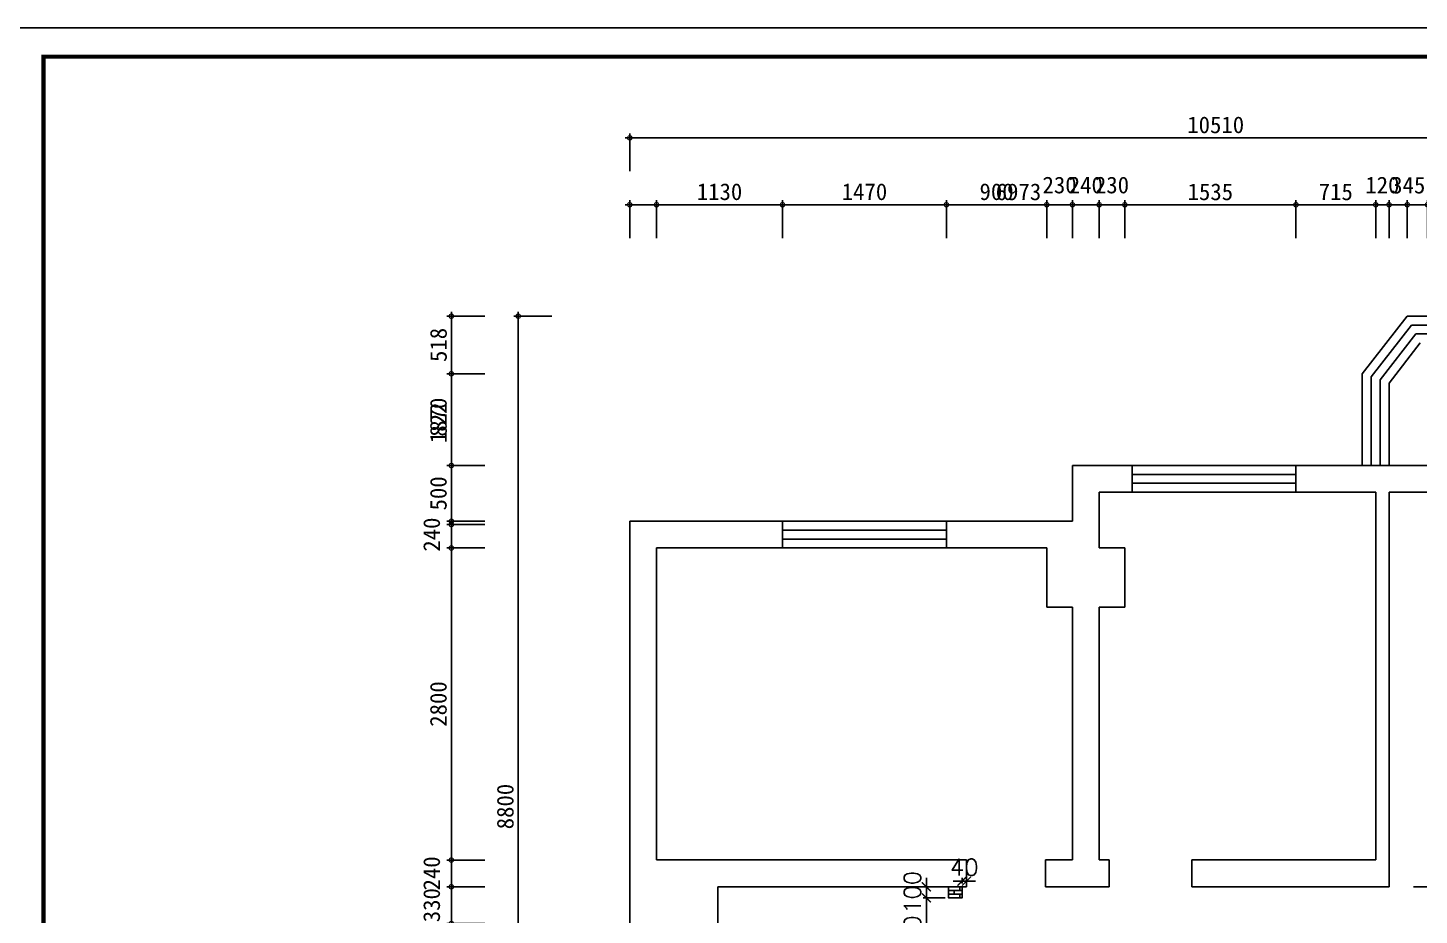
# Model space of a CAD drawing. Header units: millimetres. Extents: x 333665 to 510740, y -473522 to -395501.
# Drawn here: x 377785 to 390263, y -403464 to -395501 of the extents above; entities that cross this region are included whole.
import ezdxf

# ---------------------------------------------------------------- set-up
doc = ezdxf.new("R2010")
doc.units = ezdxf.units.MM
doc.header["$PDMODE"] = 35
doc.header["$PDSIZE"] = 20
for name, color, linetype in [('0-01图框模板说明', 2, 'Continuous'), ('0-02图框细线', 136, 'Continuous'), ('FLOOR', 8, 'Continuous'), ('细线', 250, 'Continuous')]:
    doc.layers.add(name, color=color, linetype=linetype)
doc.styles.add('_TCH_DIM', font='SIMPLEX', dxfattribs={"bigfont": 'GBCBIG'})
doc.styles.get("Standard").update_dxf_attribs({"font": 'txt', "bigfont": 'gbcbig.shx'})
doc.styles.add('标注文字', font='simhei.ttf')
doc.dimstyles.get("Standard").update_dxf_attribs({"dimtxt": 0.18, "dimasz": 0.18, "dimexe": 0.18, "dimexo": 0.0625, "dimgap": 0.09, "dimtad": 0, "dimtih": 1, "dimtoh": 1, "dimdec": 4, "dimzin": 0, "dimdsep": 46, "dimtxsty": 'Standard', "dimcen": 0.09, "dimadec": 0, "dimazin": 0, "dimtfac": 1, "dimtdec": 4, "dimtofl": 0, "dimtmove": 0, "dimatfit": 3, "dimfxl": 1, "dimtolj": 1, "dimtzin": 0, "dimarcsym": 0})
doc.dimstyles.new('最新标注', dxfattribs={"dimtxt": 150, "dimasz": 80, "dimexe": 40, "dimexo": 40, "dimgap": 40, "dimtad": 1, "dimdec": 0, "dimtxsty": '标注文字', "dimblk": 'DOTSMALL', "dimcen": 2.5, "dimdle": 40, "dimclrd": 46, "dimclre": 46, "dimclrt": 40, "dimadec": 0, "dimazin": 0, "dimtfac": 1, "dimtdec": 0, "dimtmove": 2, "dimatfit": 3, "dimldrblk": 'DOT', "dimfxl": 300, "dimfxlon": 1, "dimarcsym": 0})

# ---------------------------------------------------------------- blocks, each defined once
blk = doc.blocks.new('_DotSmall')
at = {"layer": 'FLOOR', "color": 0, "const_width": 0.5}
blk.add_lwpolyline([(-0.0625, 0, 1), (0.0625, 0, 1)], format="xyb", close=True, dxfattribs=at)
blk = doc.blocks.new('*D114')
at = {"color": 46, "lineweight": -2}
for p, q in [((383423, -397389), (383423, -397049)), ((384553, -397389), (384553, -397049)), ((383383, -397089), (384593, -397089))]:
    blk.add_line(p, q, dxfattribs=at)
at = {"layer": 'Defpoints', "color": 0, "lineweight": -3}
for p in [(384553, -397089), (383423, -400169), (384553, -400169)]:
    blk.add_point(p, dxfattribs=at)
at = {"color": 46, "lineweight": -2, "xscale": 80, "yscale": 80, "zscale": 80, "rotation": 180}
blk.add_blockref('_DotSmall', (383423, -397089), dxfattribs=at)
at = {"color": 46, "lineweight": -2, "xscale": 80, "yscale": 80, "zscale": 80}
blk.add_blockref('_DotSmall', (384553, -397089), dxfattribs=at)
at = {"color": 40, "lineweight": -3, "insert": (383988, -396973), "char_height": 150, "attachment_point": 5, "style": '标注文字'}
blk.add_mtext('1130', dxfattribs=at)
blk = doc.blocks.new('_Dot')
at = {"color": 0, "linetype": 'ByBlock', "lineweight": -2}
blk.add_line((-0.5, 0), (-1, 0), dxfattribs=at)
at = {"color": 0, "linetype": 'ByBlock', "const_width": 0.5}
blk.add_lwpolyline([(-0.25, 0, 1), (0.25, 0, 1)], format="xyb", close=True, dxfattribs=at)
blk = doc.blocks.new('*D115')
at = {"layer": 'Defpoints', "color": 0, "lineweight": -3, "ltscale": 400}
for p in [(386023, -397089), (386023, -399929), (384553, -400169)]:
    blk.add_point(p, dxfattribs=at)
at = {"layer": '细线', "color": 46, "lineweight": -2, "ltscale": 400}
for p, q in [((384553, -397389), (384553, -397049)), ((386023, -397389), (386023, -397049)), ((384513, -397089), (386063, -397089))]:
    blk.add_line(p, q, dxfattribs=at)
at = {"layer": '细线', "color": 46, "lineweight": -2, "ltscale": 400, "xscale": 80, "yscale": 80, "zscale": 80, "rotation": 180}
blk.add_blockref('_DotSmall', (384553, -397089), dxfattribs=at)
at = {"layer": '细线', "color": 46, "lineweight": -2, "ltscale": 400, "xscale": 80, "yscale": 80, "zscale": 80}
blk.add_blockref('_DotSmall', (386023, -397089), dxfattribs=at)
at = {"layer": '细线', "color": 40, "lineweight": -3, "ltscale": 400, "insert": (385288, -396973), "char_height": 150, "attachment_point": 5, "style": '标注文字'}
blk.add_mtext('1470', dxfattribs=at)
blk = doc.blocks.new('*D116')
at = {"color": 46, "lineweight": -2}
for p, q in [((386023, -397389), (386023, -397049)), ((386923, -397389), (386923, -397049)), ((385983, -397089), (386963, -397089))]:
    blk.add_line(p, q, dxfattribs=at)
at = {"layer": 'Defpoints', "color": 0, "lineweight": -3}
for p in [(386923, -397089), (386023, -399929), (386923, -400169)]:
    blk.add_point(p, dxfattribs=at)
at = {"color": 46, "lineweight": -2, "xscale": 80, "yscale": 80, "zscale": 80, "rotation": 180}
blk.add_blockref('_DotSmall', (386023, -397089), dxfattribs=at)
at = {"color": 46, "lineweight": -2, "xscale": 80, "yscale": 80, "zscale": 80}
blk.add_blockref('_DotSmall', (386923, -397089), dxfattribs=at)
at = {"color": 40, "lineweight": -3, "insert": (386473, -396973), "char_height": 150, "attachment_point": 5, "style": '标注文字'}
blk.add_mtext('900', dxfattribs=at)
blk = doc.blocks.new('*D117')
at = {"color": 46, "lineweight": -2}
for p, q in [((386923, -397389), (386923, -397049)), ((387153, -397389), (387153, -397049)), ((386883, -397089), (387193, -397089))]:
    blk.add_line(p, q, dxfattribs=at)
at = {"layer": 'Defpoints', "color": 0, "lineweight": -3}
for p in [(387153, -397089), (386923, -400169), (387153, -400699)]:
    blk.add_point(p, dxfattribs=at)
at = {"color": 46, "lineweight": -2, "xscale": 80, "yscale": 80, "zscale": 80, "rotation": 180}
blk.add_blockref('_DotSmall', (386923, -397089), dxfattribs=at)
at = {"color": 46, "lineweight": -2, "xscale": 80, "yscale": 80, "zscale": 80}
blk.add_blockref('_DotSmall', (387153, -397089), dxfattribs=at)
at = {"color": 40, "lineweight": -3, "insert": (387038, -396913), "char_height": 150, "attachment_point": 5, "style": '标注文字'}
blk.add_mtext('230', dxfattribs=at)
blk = doc.blocks.new('*D118')
at = {"color": 46, "lineweight": -2}
for p, q in [((387153, -397389), (387153, -397049)), ((387393, -397389), (387393, -397049)), ((387113, -397089), (387433, -397089))]:
    blk.add_line(p, q, dxfattribs=at)
at = {"layer": 'Defpoints', "color": 0, "lineweight": -3}
for p in [(387393, -397089), (387153, -400699), (387393, -400699)]:
    blk.add_point(p, dxfattribs=at)
at = {"color": 46, "lineweight": -2, "xscale": 80, "yscale": 80, "zscale": 80, "rotation": 180}
blk.add_blockref('_DotSmall', (387153, -397089), dxfattribs=at)
at = {"color": 46, "lineweight": -2, "xscale": 80, "yscale": 80, "zscale": 80}
blk.add_blockref('_DotSmall', (387393, -397089), dxfattribs=at)
at = {"color": 40, "lineweight": -3, "insert": (387273, -396913), "char_height": 150, "attachment_point": 5, "style": '标注文字'}
blk.add_mtext('240', dxfattribs=at)
blk = doc.blocks.new('*D119')
at = {"color": 46, "lineweight": -2}
for p, q in [((387393, -397389), (387393, -397049)), ((387623, -397389), (387623, -397049)), ((387353, -397089), (387663, -397089))]:
    blk.add_line(p, q, dxfattribs=at)
at = {"layer": 'Defpoints', "color": 0, "lineweight": -3}
for p in [(387623, -397089), (387623, -400169), (387393, -400699)]:
    blk.add_point(p, dxfattribs=at)
at = {"color": 46, "lineweight": -2, "xscale": 80, "yscale": 80, "zscale": 80, "rotation": 180}
blk.add_blockref('_DotSmall', (387393, -397089), dxfattribs=at)
at = {"color": 46, "lineweight": -2, "xscale": 80, "yscale": 80, "zscale": 80}
blk.add_blockref('_DotSmall', (387623, -397089), dxfattribs=at)
at = {"color": 40, "lineweight": -3, "insert": (387508, -396913), "char_height": 150, "attachment_point": 5, "style": '标注文字'}
blk.add_mtext('230', dxfattribs=at)
blk = doc.blocks.new('*D120')
at = {"layer": 'Defpoints', "color": 0, "lineweight": -3, "ltscale": 400}
for p in [(389158, -397089), (389158, -399669), (387623, -400169)]:
    blk.add_point(p, dxfattribs=at)
at = {"layer": '细线', "color": 46, "lineweight": -2, "ltscale": 400}
for p, q in [((387623, -397389), (387623, -397049)), ((389158, -397389), (389158, -397049)), ((387583, -397089), (389198, -397089))]:
    blk.add_line(p, q, dxfattribs=at)
at = {"layer": '细线', "color": 46, "lineweight": -2, "ltscale": 400, "xscale": 80, "yscale": 80, "zscale": 80, "rotation": 180}
blk.add_blockref('_DotSmall', (387623, -397089), dxfattribs=at)
at = {"layer": '细线', "color": 46, "lineweight": -2, "ltscale": 400, "xscale": 80, "yscale": 80, "zscale": 80}
blk.add_blockref('_DotSmall', (389158, -397089), dxfattribs=at)
at = {"layer": '细线', "color": 40, "lineweight": -3, "ltscale": 400, "insert": (388390, -396974), "char_height": 150, "attachment_point": 5, "style": '标注文字'}
blk.add_mtext('1535', dxfattribs=at)
blk = doc.blocks.new('*D121')
at = {"layer": 'Defpoints', "color": 0, "lineweight": -3, "ltscale": 400}
for p in [(389873, -397089), (389158, -399669), (389873, -399669)]:
    blk.add_point(p, dxfattribs=at)
at = {"layer": '细线', "color": 46, "lineweight": -2, "ltscale": 400}
for p, q in [((389158, -397389), (389158, -397049)), ((389873, -397389), (389873, -397049)), ((389118, -397089), (389913, -397089))]:
    blk.add_line(p, q, dxfattribs=at)
at = {"layer": '细线', "color": 46, "lineweight": -2, "ltscale": 400, "xscale": 80, "yscale": 80, "zscale": 80, "rotation": 180}
blk.add_blockref('_DotSmall', (389158, -397089), dxfattribs=at)
at = {"layer": '细线', "color": 46, "lineweight": -2, "ltscale": 400, "xscale": 80, "yscale": 80, "zscale": 80}
blk.add_blockref('_DotSmall', (389873, -397089), dxfattribs=at)
at = {"layer": '细线', "color": 40, "lineweight": -3, "ltscale": 400, "insert": (389515, -396974), "char_height": 150, "attachment_point": 5, "style": '标注文字'}
blk.add_mtext('715', dxfattribs=at)
blk = doc.blocks.new('*D122')
at = {"layer": 'Defpoints', "color": 0, "lineweight": -3, "ltscale": 400}
for p in [(389993, -397089), (389873, -399669), (389993, -399669)]:
    blk.add_point(p, dxfattribs=at)
at = {"layer": '细线', "color": 46, "lineweight": -2, "ltscale": 400}
for p, q in [((389873, -397389), (389873, -397049)), ((389993, -397389), (389993, -397049)), ((389833, -397089), (390033, -397089))]:
    blk.add_line(p, q, dxfattribs=at)
at = {"layer": '细线', "color": 46, "lineweight": -2, "ltscale": 400, "xscale": 80, "yscale": 80, "zscale": 80, "rotation": 180}
blk.add_blockref('_DotSmall', (389873, -397089), dxfattribs=at)
at = {"layer": '细线', "color": 46, "lineweight": -2, "ltscale": 400, "xscale": 80, "yscale": 80, "zscale": 80}
blk.add_blockref('_DotSmall', (389993, -397089), dxfattribs=at)
at = {"layer": '细线', "color": 40, "lineweight": -3, "ltscale": 400, "insert": (389933, -396913), "char_height": 150, "attachment_point": 5, "style": '标注文字'}
blk.add_mtext('120', dxfattribs=at)
blk = doc.blocks.new('*D123')
at = {"layer": 'Defpoints', "color": 0, "lineweight": -3, "ltscale": 400}
for p in [(390338, -397089), (389993, -399669), (390338, -399669)]:
    blk.add_point(p, dxfattribs=at)
at = {"layer": '细线', "color": 46, "lineweight": -2, "ltscale": 400}
for p, q in [((389993, -397389), (389993, -397049)), ((390338, -397389), (390338, -397049)), ((389953, -397089), (390378, -397089))]:
    blk.add_line(p, q, dxfattribs=at)
at = {"layer": '细线', "color": 46, "lineweight": -2, "ltscale": 400, "xscale": 80, "yscale": 80, "zscale": 80, "rotation": 180}
blk.add_blockref('_DotSmall', (389993, -397089), dxfattribs=at)
at = {"layer": '细线', "color": 46, "lineweight": -2, "ltscale": 400, "xscale": 80, "yscale": 80, "zscale": 80}
blk.add_blockref('_DotSmall', (390338, -397089), dxfattribs=at)
at = {"layer": '细线', "color": 40, "lineweight": -3, "ltscale": 400, "insert": (390165, -396914), "char_height": 150, "attachment_point": 5, "style": '标注文字'}
blk.add_mtext('345', dxfattribs=at)
blk = doc.blocks.new('*D127')
at = {"color": 46, "lineweight": -2}
for p, q in [((383143, -396489), (393733, -396489)), ((383183, -396789), (383183, -396449)), ((393693, -396789), (393693, -396449))]:
    blk.add_line(p, q, dxfattribs=at)
at = {"layer": 'Defpoints', "color": 0, "lineweight": -3}
for p in [(393693, -396489), (393693, -399429), (383183, -399929)]:
    blk.add_point(p, dxfattribs=at)
at = {"color": 46, "lineweight": -2, "xscale": 80, "yscale": 80, "zscale": 80, "rotation": 180}
blk.add_blockref('_DotSmall', (383183, -396489), dxfattribs=at)
at = {"color": 46, "lineweight": -2, "xscale": 80, "yscale": 80, "zscale": 80}
blk.add_blockref('_DotSmall', (393693, -396489), dxfattribs=at)
at = {"color": 40, "lineweight": -3, "insert": (388438, -396373), "char_height": 150, "attachment_point": 5, "style": '标注文字'}
blk.add_mtext('10510', dxfattribs=at)
blk = doc.blocks.new('*D133')
at = {"color": 46, "lineweight": -2}
for p, q in [((381583, -403579), (381583, -403169)), ((381883, -403209), (381543, -403209)), ((381883, -403539), (381543, -403539))]:
    blk.add_line(p, q, dxfattribs=at)
at = {"layer": 'Defpoints', "color": 0, "lineweight": -3}
for p in [(381583, -403209), (383973, -403209), (383423, -403539)]:
    blk.add_point(p, dxfattribs=at)
at = {"color": 46, "lineweight": -2, "xscale": 80, "yscale": 80, "zscale": 80}
for p, rotation in [((381583, -403209), 90), ((381583, -403539), 270)]:
    blk.add_blockref('_DotSmall', p, dxfattribs=dict(at, rotation=rotation))
at = {"color": 40, "lineweight": -3, "insert": (381407, -403374), "char_height": 150, "attachment_point": 5, "rotation": 90, "style": '标注文字'}
blk.add_mtext('330', dxfattribs=at)
blk = doc.blocks.new('*D134')
at = {"color": 46, "lineweight": -2}
for p, q in [((381883, -402969), (381543, -402969)), ((381583, -403249), (381583, -402929)), ((381883, -403209), (381543, -403209))]:
    blk.add_line(p, q, dxfattribs=at)
at = {"layer": 'Defpoints', "color": 0, "lineweight": -3}
for p in [(381583, -402969), (383423, -402969), (383973, -403209)]:
    blk.add_point(p, dxfattribs=at)
at = {"color": 46, "lineweight": -2, "xscale": 80, "yscale": 80, "zscale": 80}
for p, rotation in [((381583, -402969), 90), ((381583, -403209), 270)]:
    blk.add_blockref('_DotSmall', p, dxfattribs=dict(at, rotation=rotation))
at = {"color": 40, "lineweight": -3, "insert": (381407, -403089), "char_height": 150, "attachment_point": 5, "rotation": 90, "style": '标注文字'}
blk.add_mtext('240', dxfattribs=at)
blk = doc.blocks.new('*D135')
at = {"color": 46, "lineweight": -2}
for p, q in [((381883, -400169), (381543, -400169)), ((381583, -403009), (381583, -400129)), ((381883, -402969), (381543, -402969))]:
    blk.add_line(p, q, dxfattribs=at)
at = {"layer": 'Defpoints', "color": 0, "lineweight": -3}
for p in [(381583, -400169), (383423, -400169), (383423, -402969)]:
    blk.add_point(p, dxfattribs=at)
at = {"color": 46, "lineweight": -2, "xscale": 80, "yscale": 80, "zscale": 80}
for p, rotation in [((381583, -400169), 90), ((381583, -402969), 270)]:
    blk.add_blockref('_DotSmall', p, dxfattribs=dict(at, rotation=rotation))
at = {"color": 40, "lineweight": -3, "insert": (381467, -401569), "char_height": 150, "attachment_point": 5, "rotation": 90, "style": '标注文字'}
blk.add_mtext('2800', dxfattribs=at)
blk = doc.blocks.new('*D136')
at = {"color": 46, "lineweight": -2}
for p, q in [((381883, -399929), (381543, -399929)), ((381583, -400209), (381583, -399889)), ((381883, -400169), (381543, -400169))]:
    blk.add_line(p, q, dxfattribs=at)
at = {"layer": 'Defpoints', "color": 0, "lineweight": -3}
for p in [(381583, -399929), (383183, -399929), (383423, -400169)]:
    blk.add_point(p, dxfattribs=at)
at = {"color": 46, "lineweight": -2, "xscale": 80, "yscale": 80, "zscale": 80}
for p, rotation in [((381583, -399929), 90), ((381583, -400169), 270)]:
    blk.add_blockref('_DotSmall', p, dxfattribs=dict(at, rotation=rotation))
at = {"color": 40, "lineweight": -3, "insert": (381407, -400049), "char_height": 150, "attachment_point": 5, "rotation": 90, "style": '标注文字'}
blk.add_mtext('240', dxfattribs=at)
blk = doc.blocks.new('*D137')
at = {"color": 46, "lineweight": -2}
for p, q in [((381883, -399429), (381543, -399429)), ((381583, -399969), (381583, -399389)), ((381883, -399929), (381543, -399929))]:
    blk.add_line(p, q, dxfattribs=at)
at = {"layer": 'Defpoints', "color": 0, "lineweight": -3}
for p in [(381583, -399429), (387153, -399429), (383183, -399929)]:
    blk.add_point(p, dxfattribs=at)
at = {"color": 46, "lineweight": -2, "xscale": 80, "yscale": 80, "zscale": 80}
for p, rotation in [((381583, -399429), 90), ((381583, -399929), 270)]:
    blk.add_blockref('_DotSmall', p, dxfattribs=dict(at, rotation=rotation))
at = {"color": 40, "lineweight": -3, "insert": (381467, -399679), "char_height": 150, "attachment_point": 5, "rotation": 90, "style": '标注文字'}
blk.add_mtext('500', dxfattribs=at)
blk = doc.blocks.new('*D138')
at = {"color": 46, "lineweight": -2}
for p, q in [((381883, -398606), (381543, -398606)), ((381583, -399469), (381583, -398566)), ((381883, -399429), (381543, -399429))]:
    blk.add_line(p, q, dxfattribs=at)
at = {"layer": 'Defpoints', "color": 0, "lineweight": -3}
for p in [(381583, -398606), (389753, -398606), (387153, -399429)]:
    blk.add_point(p, dxfattribs=at)
at = {"color": 46, "lineweight": -2, "xscale": 80, "yscale": 80, "zscale": 80}
for p, rotation in [((381583, -398606), 90), ((381583, -399429), 270)]:
    blk.add_blockref('_DotSmall', p, dxfattribs=dict(at, rotation=rotation))
at = {"color": 40, "lineweight": -3, "insert": (381468, -399017), "char_height": 150, "attachment_point": 5, "rotation": 90, "style": '标注文字'}
blk.add_mtext('822', dxfattribs=at)
blk = doc.blocks.new('*D139')
at = {"layer": 'Defpoints', "color": 0, "lineweight": -3, "ltscale": 400}
for p in [(381583, -398089), (390156, -398089), (389753, -398606)]:
    blk.add_point(p, dxfattribs=at)
at = {"layer": '细线', "color": 46, "lineweight": -2, "ltscale": 400}
for p, q in [((381583, -398646), (381583, -398049)), ((381883, -398089), (381543, -398089)), ((381883, -398606), (381543, -398606))]:
    blk.add_line(p, q, dxfattribs=at)
at = {"layer": '细线', "color": 46, "lineweight": -2, "ltscale": 400, "xscale": 80, "yscale": 80, "zscale": 80}
for p, rotation in [((381583, -398089), 90), ((381583, -398606), 270)]:
    blk.add_blockref('_DotSmall', p, dxfattribs=dict(at, rotation=rotation))
at = {"layer": '细线', "color": 40, "lineweight": -3, "ltscale": 400, "insert": (381468, -398347), "char_height": 150, "attachment_point": 5, "rotation": 90, "style": '标注文字'}
blk.add_mtext('518', dxfattribs=at)
blk = doc.blocks.new('*D140')
at = {"layer": 'Defpoints', "color": 0, "lineweight": -3, "ltscale": 400}
for p in [(390156, -398089), (381583, -399959), (389603, -399959)]:
    blk.add_point(p, dxfattribs=at)
at = {"layer": '细线', "color": 46, "lineweight": -2, "ltscale": 400}
for p, q in [((381583, -398049), (381583, -399999)), ((381883, -398089), (381543, -398089)), ((381883, -399959), (381543, -399959))]:
    blk.add_line(p, q, dxfattribs=at)
at = {"layer": '细线', "color": 46, "lineweight": -2, "ltscale": 400, "xscale": 80, "yscale": 80, "zscale": 80}
for p, rotation in [((381583, -398089), 90), ((381583, -399959), 270)]:
    blk.add_blockref('_DotSmall', p, dxfattribs=dict(at, rotation=rotation))
at = {"layer": '细线', "color": 40, "lineweight": -3, "ltscale": 400, "insert": (381467, -399024), "char_height": 150, "attachment_point": 5, "rotation": 90, "style": '标注文字'}
blk.add_mtext('1870', dxfattribs=at)
blk = doc.blocks.new('*D141')
at = {"layer": 'Defpoints', "color": 0, "lineweight": -3, "ltscale": 400}
for p in [(390156, -397089), (390156, -398089), (383183, -406889)]:
    blk.add_point(p, dxfattribs=at)
at = {"layer": '细线', "color": 46, "lineweight": -2, "ltscale": 400}
for p, q in [((383183, -397389), (383183, -397049)), ((390156, -397389), (390156, -397049)), ((383143, -397089), (390196, -397089))]:
    blk.add_line(p, q, dxfattribs=at)
at = {"layer": '细线', "color": 46, "lineweight": -2, "ltscale": 400, "xscale": 80, "yscale": 80, "zscale": 80, "rotation": 180}
blk.add_blockref('_DotSmall', (383183, -397089), dxfattribs=at)
at = {"layer": '细线', "color": 46, "lineweight": -2, "ltscale": 400, "xscale": 80, "yscale": 80, "zscale": 80}
blk.add_blockref('_DotSmall', (390156, -397089), dxfattribs=at)
at = {"layer": '细线', "color": 40, "lineweight": -3, "ltscale": 400, "insert": (386669, -396974), "char_height": 150, "attachment_point": 5, "style": '标注文字'}
blk.add_mtext('6973', dxfattribs=at)
blk = doc.blocks.new('*D142')
at = {"layer": 'Defpoints', "color": 0, "lineweight": -3, "ltscale": 400}
for p in [(382183, -398089), (390156, -398089), (383183, -406889)]:
    blk.add_point(p, dxfattribs=at)
at = {"layer": '细线', "color": 46, "lineweight": -2, "ltscale": 400}
for p, q in [((382183, -406929), (382183, -398049)), ((382483, -398089), (382143, -398089)), ((382483, -406889), (382143, -406889))]:
    blk.add_line(p, q, dxfattribs=at)
at = {"layer": '细线', "color": 46, "lineweight": -2, "ltscale": 400, "xscale": 80, "yscale": 80, "zscale": 80}
for p, rotation in [((382183, -398089), 90), ((382183, -406889), 270)]:
    blk.add_blockref('_DotSmall', p, dxfattribs=dict(at, rotation=rotation))
at = {"layer": '细线', "color": 40, "lineweight": -3, "ltscale": 400, "insert": (382067, -402489), "char_height": 150, "attachment_point": 5, "rotation": 90, "style": '标注文字'}
blk.add_mtext('8800', dxfattribs=at)
blk = doc.blocks.new('_ArchTick')
at = {"color": 0, "lineweight": 30, "const_width": 0.15}
blk.add_lwpolyline([(-0.5, -0.5), (0.5, 0.5)], dxfattribs=at)
blk = doc.blocks.new('*D365')
at = {"color": 48, "lineweight": -2}
for p, q in [((386013, -403309), (385813, -403309)), ((385843, -404009), (385843, -403309)), ((386013, -404009), (385813, -404009))]:
    blk.add_line(p, q, dxfattribs=at)
at = {"layer": 'Defpoints', "color": 0, "lineweight": -3}
for p in [(385843, -403309), (386043, -403309), (386043, -404009)]:
    blk.add_point(p, dxfattribs=at)
at = {"color": 48, "lineweight": -2, "xscale": 80, "yscale": 80, "zscale": 80}
for p, rotation in [((385843, -403309), 90), ((385843, -404009), 270)]:
    blk.add_blockref('_ArchTick', p, dxfattribs=dict(at, rotation=rotation))
at = {"color": 7, "lineweight": -3, "insert": (385718, -403659), "char_height": 150, "attachment_point": 5, "rotation": 90, "style": '_TCH_DIM'}
blk.add_mtext('\\A1;700', dxfattribs=at)
blk = doc.blocks.new('*D366')
at = {"color": 48, "lineweight": -2}
for p, q in [((385843, -403209), (385843, -403129)), ((386013, -403209), (385813, -403209)), ((385843, -403309), (385843, -403209)), ((386013, -403309), (385813, -403309)), ((385843, -403309), (385843, -403389))]:
    blk.add_line(p, q, dxfattribs=at)
at = {"layer": 'Defpoints', "color": 0, "lineweight": -3}
for p in [(385843, -403209), (386043, -403209), (386043, -403309)]:
    blk.add_point(p, dxfattribs=at)
at = {"color": 48, "lineweight": -2, "xscale": 80, "yscale": 80, "zscale": 80}
for p, rotation in [((385843, -403209), 270), ((385843, -403309), 90)]:
    blk.add_blockref('_ArchTick', p, dxfattribs=dict(at, rotation=rotation))
at = {"color": 7, "lineweight": -3, "insert": (385718, -403259), "char_height": 150, "attachment_point": 5, "rotation": 90, "style": '_TCH_DIM'}
blk.add_mtext('\\A1;100', dxfattribs=at)
blk = doc.blocks.new('*D376')
at = {"color": 48, "lineweight": -2}
for p, q in [((390212, -403209), (390431, -403209)), ((390401, -404259), (390401, -403209)), ((390210, -404259), (390431, -404259))]:
    blk.add_line(p, q, dxfattribs=at)
at = {"layer": 'Defpoints', "color": 0, "lineweight": -3}
for p in [(390182, -403209), (390401, -403209), (390180, -404259)]:
    blk.add_point(p, dxfattribs=at)
at = {"color": 48, "lineweight": -2, "xscale": 80, "yscale": 80, "zscale": 80}
for p, rotation in [((390401, -403209), 90), ((390401, -404259), 270)]:
    blk.add_blockref('_ArchTick', p, dxfattribs=dict(at, rotation=rotation))
at = {"color": 7, "lineweight": -3, "insert": (390526, -403734), "char_height": 150, "attachment_point": 5, "rotation": 90, "style": '_TCH_DIM'}
blk.add_mtext('\\A1;1050', dxfattribs=at)
blk = doc.blocks.new('*D377')
at = {"color": 48, "lineweight": -2}
for p, q in [((386163, -403159), (386083, -403159)), ((386163, -403179), (386163, -403129)), ((386163, -403159), (386203, -403159)), ((386203, -403179), (386203, -403129)), ((386203, -403159), (386283, -403159))]:
    blk.add_line(p, q, dxfattribs=at)
at = {"layer": 'Defpoints', "color": 0, "lineweight": -3}
for p in [(386203, -403159), (386163, -403209), (386203, -403209)]:
    blk.add_point(p, dxfattribs=at)
at = {"color": 48, "lineweight": -2, "xscale": 80, "yscale": 80, "zscale": 80}
blk.add_blockref('_ArchTick', (386163, -403159), dxfattribs=at)
at = {"color": 48, "lineweight": -2, "xscale": 80, "yscale": 80, "zscale": 80, "rotation": 180}
blk.add_blockref('_ArchTick', (386203, -403159), dxfattribs=at)
at = {"color": 7, "lineweight": -3, "insert": (386183, -403034), "char_height": 150, "attachment_point": 5, "style": '_TCH_DIM'}
blk.add_mtext('\\A1;40', dxfattribs=at)

msp = doc.modelspace()

# ---------------------------------------------------------------- hatches: boundary and pattern name
at = {"lineweight": -3}
h = msp.add_hatch(dxfattribs=at)
h.set_pattern_fill('AR-BRSTD', color=1, scale=0.5, style=0)
h.set_pattern_definition([(0, (386042.89, -403308.644), (0, 33.871), []), (90, (386042.89, -403308.644), (-50.8, 33.871), [33.871, -33.871])])
h.paths.add_polyline_path([(386042.9, -403208.6), (386162.9, -403208.6), (386162.9, -403308.6), (386042.9, -403308.6)])

# ---------------------------------------------------------------- linework, layer by layer
at = {"color": 3, "lineweight": -3}
for p, q in [((390155.5, -398088.6), (389752.9, -398606.3)), ((390194.6, -398168.6), (389832.9, -398633.7)), ((390155.5, -398088.6), (393290.3, -398088.6)), ((390194.6, -398168.6), (393251.1, -398168.6)), ((390233.8, -398248.6), (389912.9, -398661.2)), ((390233.8, -398248.6), (393212, -398248.6)), ((390272.9, -398328.6), (389992.9, -398688.6)), ((389752.9, -398606.3), (389752.9, -399428.6)), ((389832.9, -398633.7), (389832.9, -399428.6)), ((389912.9, -398661.2), (389912.9, -399428.6)), ((389992.9, -398688.6), (389992.9, -399428.6)), ((389157.9, -399428.6), (387687.9, -399428.6)), ((389157.9, -399508.6), (387687.9, -399508.6)), ((387687.9, -399588.6), (389157.9, -399588.6)), ((387687.9, -399668.6), (389157.9, -399668.6)), ((384552.9, -399928.6), (386022.9, -399928.6)), ((384552.9, -400008.6), (386022.9, -400008.6)), ((384552.9, -400088.6), (386022.9, -400088.6)), ((384552.9, -400168.6), (386022.9, -400168.6))]:
    msp.add_line(p, q, dxfattribs=at)
at = {"color": 0, "lineweight": -3}
for p, q in [((387152.9, -399428.6), (387687.9, -399428.6)), ((387152.9, -399428.6), (387152.9, -399928.6)), ((389157.9, -399428.6), (389752.9, -399428.6)), ((389752.9, -399428.6), (390337.9, -399428.6)), ((387687.9, -399668.6), (387392.9, -399668.6)), ((387392.9, -399668.6), (387392.9, -400168.6)), ((389157.9, -399668.6), (389872.9, -399668.6)), ((389872.9, -399668.6), (389872.9, -402968.6)), ((390337.9, -399668.6), (389992.9, -399668.6)), ((389992.9, -399668.6), (389992.9, -403208.6)), ((383182.9, -406888.6), (383182.9, -399928.6)), ((383182.9, -399928.6), (384552.9, -399928.6)), ((386022.9, -399928.6), (387152.9, -399928.6)), ((383422.9, -400168.6), (384552.9, -400168.6)), ((383422.9, -402968.6), (383422.9, -400168.6)), ((386022.9, -400168.6), (386922.9, -400168.6)), ((386922.9, -400168.6), (386922.9, -400698.6)), ((387622.9, -400168.6), (387392.9, -400168.6)), ((387622.9, -400698.6), (387622.9, -400168.6)), ((386922.9, -400698.6), (387152.9, -400698.6)), ((387152.9, -402968.6), (387152.9, -400698.6)), ((387392.9, -402968.6), (387392.9, -400698.6)), ((387392.9, -400698.6), (387622.9, -400698.6)), ((383422.9, -402968.6), (386202.8, -402968.6)), ((386202.8, -403208.6), (386202.8, -402966.6)), ((386912.9, -403208.6), (386912.9, -402968.6)), ((386912.9, -402968.6), (387152.9, -402968.6)), ((387482.9, -402968.6), (387392.9, -402968.6)), ((387482.9, -403208.6), (387482.9, -402968.6)), ((388222.9, -403208.6), (388222.9, -402968.6)), ((388222.9, -402968.6), (389872.9, -402968.6)), ((383972.9, -403538.6), (383972.9, -403208.6)), ((383972.9, -403208.6), (386202.8, -403208.6)), ((386042.9, -403308.6), (386042.9, -403208.6)), ((386042.9, -403208.6), (386042.9, -403308.6)), ((386042.9, -403208.6), (386092.9, -403208.6)), ((386042.9, -403308.6), (386042.9, -403208.6)), ((386162.9, -403308.6), (386162.9, -403208.6)), ((386162.9, -403308.6), (386162.9, -403208.6)), ((387482.9, -403208.6), (386912.9, -403208.6)), ((389992.9, -403208.6), (388222.9, -403208.6)), ((386042.9, -403308.6), (386162.9, -403308.6))]:
    msp.add_line(p, q, dxfattribs=at)
at = {"color": 1, "lineweight": -3}
for p, q in [((387687.9, -399428.6), (387687.9, -399668.6)), ((389157.9, -399428.6), (389157.9, -399668.6)), ((384552.9, -400168.6), (384552.9, -399928.6)), ((386022.9, -400168.6), (386022.9, -399928.6))]:
    msp.add_line(p, q, dxfattribs=at)
msp.add_lwpolyline([(386042.9, -403208.6), (386162.9, -403208.6), (386162.9, -403308.6), (386042.9, -403308.6)], close=True, dxfattribs=at)
at = {"layer": '0-01图框模板说明', "color": 2, "const_width": 37.5}
msp.add_lwpolyline([(399139.8, -395760.2), (399139.8, -410610.7), (377924.8, -410610.7), (377924.8, -395760.2)], close=True, dxfattribs=at)
at = {"layer": '0-02图框细线'}
msp.add_lwpolyline([(399398.6, -395501.4), (399398.6, -410869.4), (377666.1, -410869.4), (377666.1, -395501.4)], close=True, dxfattribs=at)

# ---------------------------------------------------------------- dimensions: what is measured, and where the dimension line sits
at = {"color": 0, "lineweight": -3}
for base, p1, p2, picture, middle in [((393692.9, -396488.6), (383182.9, -399928.6), (393692.9, -399428.6), '*D127', (388437.9, -396372.8)), ((384552.9, -397088.6), (383422.9, -400168.6), (384552.9, -400168.6), '*D114', (383987.9, -396972.8)), ((386922.9, -397088.6), (386022.9, -399928.6), (386922.9, -400168.6), '*D116', (386472.9, -396972.8)), ((387152.9, -397088.6), (386922.9, -400168.6), (387152.9, -400698.6), '*D117', (387037.9, -396912.8)), ((387392.9, -397088.6), (387152.9, -400698.6), (387392.9, -400698.6), '*D118', (387272.9, -396912.8)), ((387622.9, -397088.6), (387392.9, -400698.6), (387622.9, -400168.6), '*D119', (387507.9, -396912.8))]:
    dim = msp.add_linear_dim(base=base, p1=p1, p2=p2, dimstyle='最新标注', dxfattribs=at)
    dim.commit()
    dim.dimension.update_dxf_attribs({"geometry": picture, "text_midpoint": middle})
for base, p1, p2, picture, middle in [((381582.9, -398606.3), (387152.9, -399428.6), (389752.9, -398606.3), '*D138', (381467.9, -399017.5)), ((381582.9, -399428.6), (383182.9, -399928.6), (387152.9, -399428.6), '*D137', (381467, -399678.6)), ((381582.9, -399928.6), (383422.9, -400168.6), (383182.9, -399928.6), '*D136', (381407, -400048.6)), ((381582.9, -400168.6), (383422.9, -402968.6), (383422.9, -400168.6), '*D135', (381467, -401568.6)), ((381582.9, -402968.6), (383972.9, -403208.6), (383422.9, -402968.6), '*D134', (381407, -403088.6)), ((381582.9, -403208.6), (383422.9, -403538.6), (383972.9, -403208.6), '*D133', (381407, -403373.6))]:
    dim = msp.add_linear_dim(base=base, p1=p1, p2=p2, angle=90, dimstyle='最新标注', dxfattribs=at)
    dim.commit()
    dim.dimension.update_dxf_attribs({"geometry": picture, "text_midpoint": middle})
at = {"color": 1, "lineweight": -3}
dim = msp.add_linear_dim(base=(386202.8, -403159.3), p1=(386162.9, -403208.6), p2=(386202.8, -403208.6), dimstyle='Standard', override={"dimtxt": 150, "dimasz": 80, "dimexe": 30, "dimexo": 30, "dimgap": 50, "dimtad": 2, "dimtih": 0, "dimdec": 0, "dimtxsty": '_TCH_DIM', "dimblk": 'ArchTick', "dimcen": -0.09, "dimclrd": 48, "dimclre": 48, "dimclrt": 7, "dimadec": 2, "dimazin": 2, "dimtdec": 0, "dimtix": 1, "dimtofl": 1, "dimtmove": 2, "dimfxl": 200, "dimfxlon": 1}, dxfattribs=at)
dim.commit()
dim.dimension.update_dxf_attribs({"geometry": '*D377', "text_midpoint": (386182.9, -403034.3)})
for base, p1, p2, picture, middle in [((385842.8, -403208.6), (386042.9, -403308.6), (386042.9, -403208.6), '*D366', (385717.8, -403258.6)), ((390401.1, -403208.6), (390180.5, -404258.6), (390182, -403208.6), '*D376', (390526.1, -403733.6)), ((385842.8, -403308.6), (386042.9, -404008.6), (386042.9, -403308.6), '*D365', (385717.8, -403658.6))]:
    dim = msp.add_linear_dim(base=base, p1=p1, p2=p2, angle=90, dimstyle='Standard', override={"dimtxt": 150, "dimasz": 80, "dimexe": 30, "dimexo": 30, "dimgap": 50, "dimtad": 2, "dimtih": 0, "dimdec": 0, "dimtxsty": '_TCH_DIM', "dimblk": 'ArchTick', "dimcen": -0.09, "dimclrd": 48, "dimclre": 48, "dimclrt": 7, "dimadec": 2, "dimazin": 2, "dimtdec": 0, "dimtix": 1, "dimtofl": 1, "dimtmove": 2, "dimfxl": 200, "dimfxlon": 1}, dxfattribs=at)
    dim.commit()
    dim.dimension.update_dxf_attribs({"geometry": picture, "text_midpoint": middle})
at = {"layer": '细线', "color": 2, "lineweight": -3, "ltscale": 400}
for base, p1, p2, picture, middle in [((390155.5, -397088.6), (383182.9, -406888.6), (390155.5, -398088.6), '*D141', (386669.2, -396973.6)), ((386022.9, -397088.6), (384552.9, -400168.6), (386022.9, -399928.6), '*D115', (385287.9, -396972.8)), ((389157.9, -397088.6), (387622.9, -400168.6), (389157.9, -399668.6), '*D120', (388390.4, -396973.6)), ((389872.9, -397088.6), (389157.9, -399668.6), (389872.9, -399668.6), '*D121', (389515.4, -396973.6)), ((389992.9, -397088.6), (389872.9, -399668.6), (389992.9, -399668.6), '*D122', (389932.9, -396912.8)), ((390337.9, -397088.6), (389992.9, -399668.6), (390337.9, -399668.6), '*D123', (390165.4, -396913.6))]:
    dim = msp.add_linear_dim(base=base, p1=p1, p2=p2, dimstyle='最新标注', dxfattribs=at)
    dim.commit()
    dim.dimension.update_dxf_attribs({"geometry": picture, "text_midpoint": middle})
for base, p1, p2, picture, middle in [((381582.9, -399958.6), (390155.5, -398088.6), (389602.9, -399958.6), '*D140', (381467, -399023.6)), ((381582.9, -398088.6), (389752.9, -398606.3), (390155.5, -398088.6), '*D139', (381467.9, -398347.5)), ((382182.9, -398088.6), (383182.9, -406888.6), (390155.5, -398088.6), '*D142', (382067, -402488.6))]:
    dim = msp.add_linear_dim(base=base, p1=p1, p2=p2, angle=90, dimstyle='最新标注', dxfattribs=at)
    dim.commit()
    dim.dimension.update_dxf_attribs({"geometry": picture, "text_midpoint": middle})

doc.saveas('drawing.dxf')
